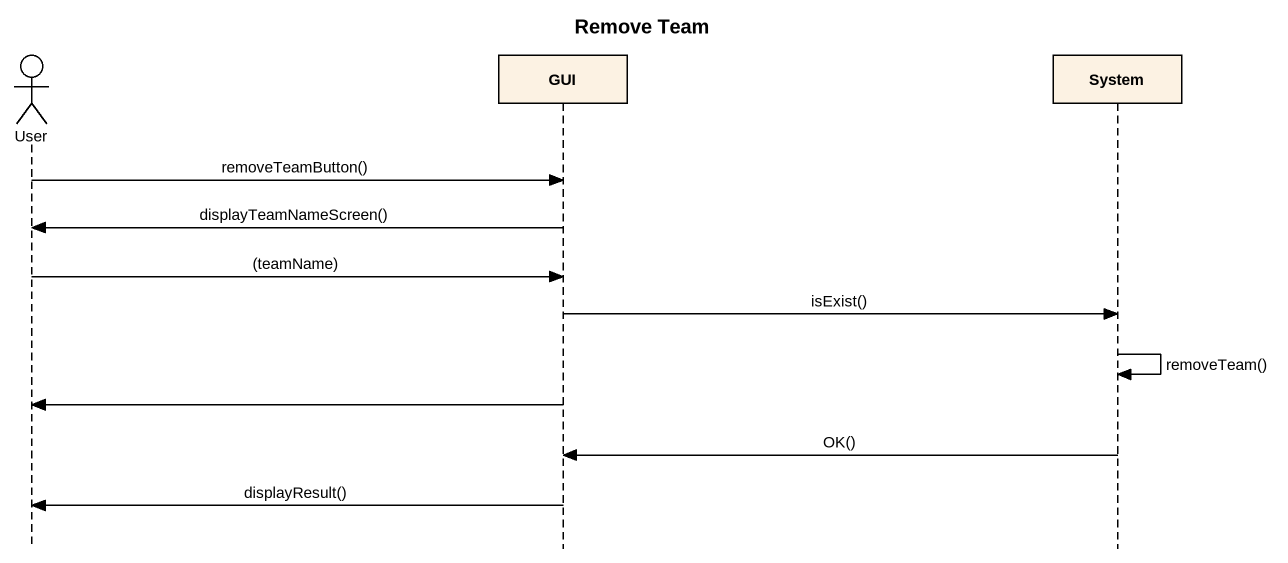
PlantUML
@startuml
title Remove Team
hide footbox
actor User
participant GUI
participant System

User -> GUI : removeTeamButton()
GUI -> User : displayTeamNameScreen()
User -> GUI : (teamName)
GUI -> System : isExist()
System -> System : removeTeam()
GUI -> User
System -> GUI : OK()
GUI -> User : displayResult()
@enduml
